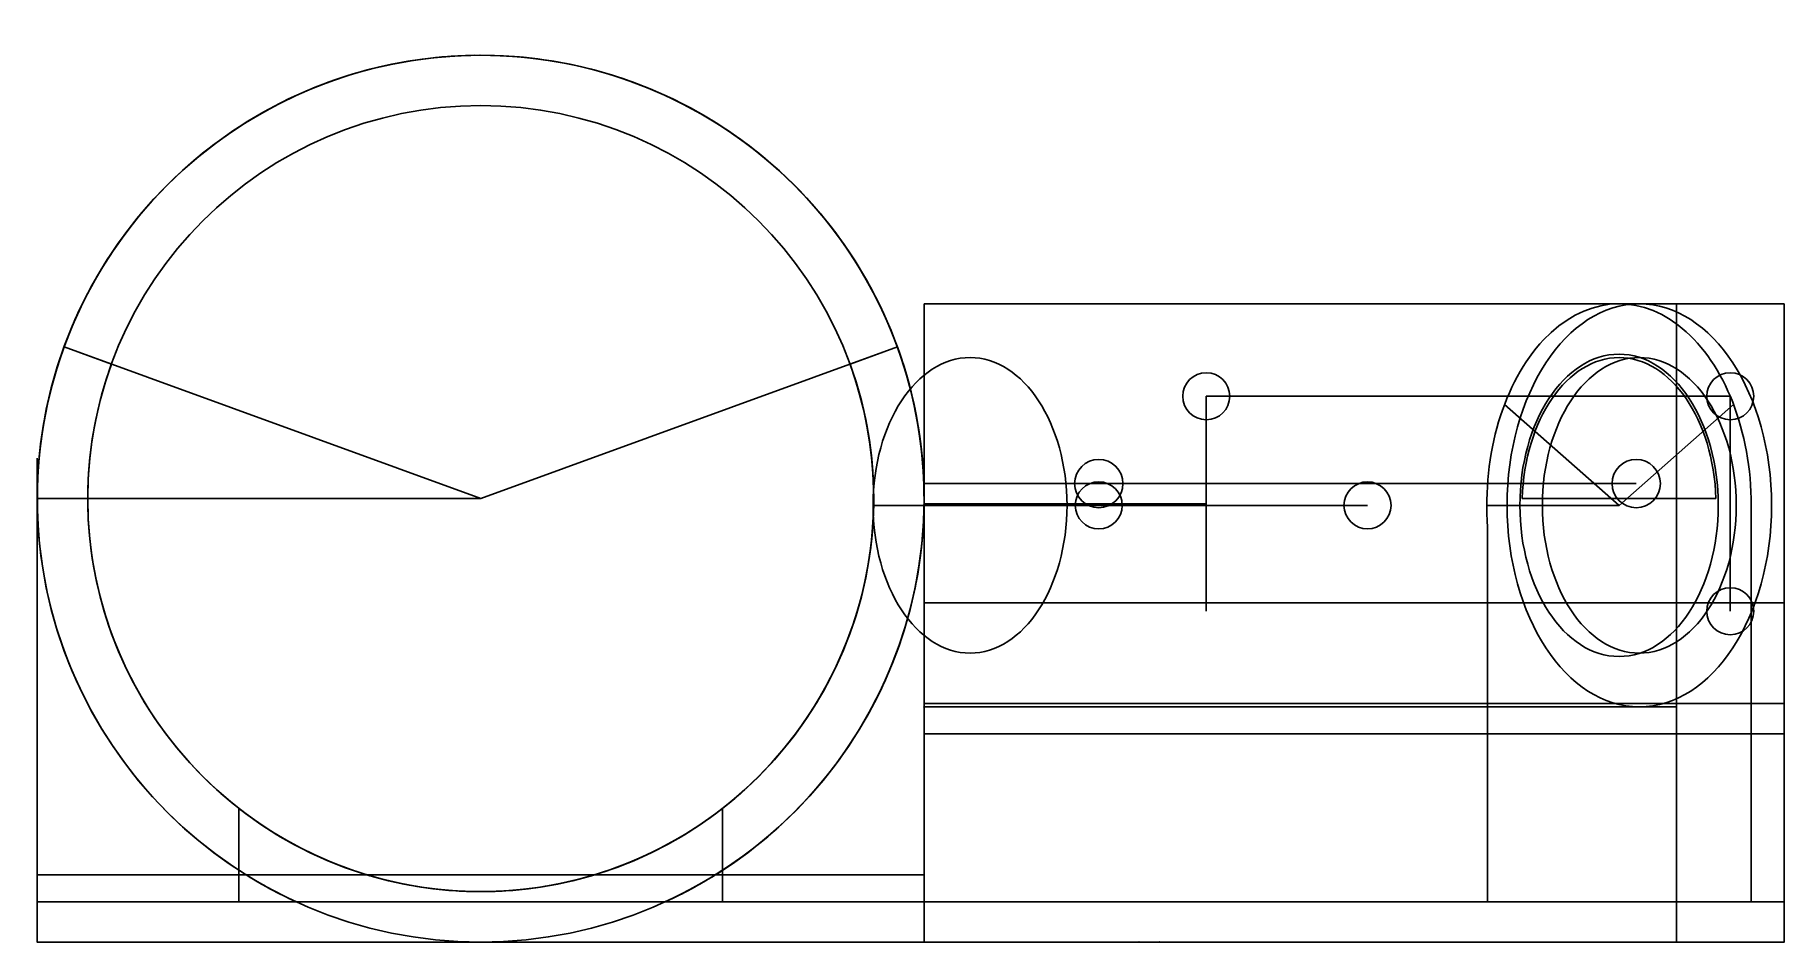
# Model space of a CAD drawing. Header units: centimetres. Extents: x 0 to 13, y 0 to 6.8.
import ezdxf

# ---------------------------------------------------------------- set-up
doc = ezdxf.new("R2010")
doc.units = ezdxf.units.CM
doc.header["$MEASUREMENT"] = 0
for name, color, linetype in [('Printer_optics_connector v12_Sketch1', 7, 'Continuous'), ('Printer_optics_connector v12_Sketch10', 7, 'Continuous'), ('Printer_optics_connector v12_Sketch11', 7, 'Continuous'), ('Printer_optics_connector v12_Sketch12', 7, 'Continuous'), ('Printer_optics_connector v12_Sketch13', 7, 'Continuous'), ('Printer_optics_connector v12_Sketch14', 7, 'Continuous'), ('Printer_optics_connector v12_Sketch15', 7, 'Continuous'), ('Printer_optics_connector v12_Sketch16', 7, 'Continuous'), ('Printer_optics_connector v12_Sketch17', 7, 'Continuous'), ('Printer_optics_connector v12_Sketch18', 7, 'Continuous'), ('Printer_optics_connector v12_Sketch19', 7, 'Continuous'), ('Printer_optics_connector v12_Sketch2', 7, 'Continuous'), ('Printer_optics_connector v12_Sketch20', 7, 'Continuous'), ('Printer_optics_connector v12_Sketch21', 7, 'Continuous'), ('Printer_optics_connector v12_Sketch22', 7, 'Continuous'), ('Printer_optics_connector v12_Sketch23', 7, 'Continuous'), ('Printer_optics_connector v12_Sketch24', 7, 'Continuous'), ('Printer_optics_connector v12_Sketch25', 7, 'Continuous'), ('Printer_optics_connector v12_Sketch26', 7, 'Continuous'), ('Printer_optics_connector v12_Sketch27', 7, 'Continuous'), ('Printer_optics_connector v12_Sketch28', 7, 'Continuous'), ('Printer_optics_connector v12_Sketch29', 7, 'Continuous'), ('Printer_optics_connector v12_Sketch3', 7, 'Continuous'), ('Printer_optics_connector v12_Sketch30', 7, 'Continuous'), ('Printer_optics_connector v12_Sketch31', 7, 'Continuous'), ('Printer_optics_connector v12_Sketch32', 7, 'Continuous'), ('Printer_optics_connector v12_Sketch33', 7, 'Continuous'), ('Printer_optics_connector v12_Sketch34', 7, 'Continuous'), ('Printer_optics_connector v12_Sketch35', 7, 'Continuous'), ('Printer_optics_connector v12_Sketch36', 7, 'Continuous'), ('Printer_optics_connector v12_Sketch37', 7, 'Continuous'), ('Printer_optics_connector v12_Sketch38', 7, 'Continuous'), ('Printer_optics_connector v12_Sketch39', 7, 'Continuous'), ('Printer_optics_connector v12_Sketch4', 7, 'Continuous'), ('Printer_optics_connector v12_Sketch40', 7, 'Continuous'), ('Printer_optics_connector v12_Sketch41', 7, 'Continuous'), ('Printer_optics_connector v12_Sketch42', 7, 'Continuous'), ('Printer_optics_connector v12_Sketch43', 7, 'Continuous'), ('Printer_optics_connector v12_Sketch44', 7, 'Continuous'), ('Printer_optics_connector v12_Sketch45', 7, 'Continuous'), ('Printer_optics_connector v12_Sketch46', 7, 'Continuous'), ('Printer_optics_connector v12_Sketch47', 7, 'Continuous'), ('Printer_optics_connector v12_Sketch5', 7, 'Continuous'), ('Printer_optics_connector v12_Sketch6', 7, 'Continuous'), ('Printer_optics_connector v12_Sketch7', 7, 'Continuous'), ('Printer_optics_connector v12_Sketch8', 7, 'Continuous'), ('Printer_optics_connector v12_Sketch9', 7, 'Continuous')]:
    doc.layers.add(name, color=color, linetype=linetype)

msp = doc.modelspace()

# ---------------------------------------------------------------- linework, layer by layer
at = {"layer": 'Printer_optics_connector v12_Sketch1'}
for p, q in [((0, 0), (6.6, 0)), ((6.6, 0, -6), (0, 0, -6)), ((0, 0, -6), (0, 0)), ((6.6, 0), (6.6, 0, -6))]:
    msp.add_line(p, q, dxfattribs=at)
msp.add_point((0, 0), dxfattribs=at)
at = {"layer": 'Printer_optics_connector v12_Sketch10'}
for p, q in [((0, 0.3, -6), (6.6, 0.3, -6)), ((0, 0, -6), (0, 0.3, -6)), ((6.6, 0.3, -6), (6.6, 0, -6)), ((6.6, 0, -6), (0, 0, -6))]:
    msp.add_line(p, q, dxfattribs=at)
msp.add_point((0, 0, -6), dxfattribs=at)
at = {"layer": 'Printer_optics_connector v12_Sketch11'}
for p, q in [((2.454, 0.5, -3.4), (1.554, 0.5, -3.4)), ((5.046, 0.5, -3.4), (4.146, 0.5, -3.4)), ((1.925, 0.3, -3.4), (4.675, 0.3, -3.4)), ((0, 0, -3.4), (6.6, 0, -3.4))]:
    msp.add_line(p, q, dxfattribs=at)
for radius in [3.3, 2.925]:
    msp.add_circle((3.3, 3.3, -3.4), radius, dxfattribs=at)
for radius, start, end in [(3.3, 238.0473, 245.38), (2.925, 253.1892, 286.8108), (3.3, 294.62, 301.9527)]:
    msp.add_arc((3.3, 3.3, -3.4), radius, start, end, dxfattribs=at)
msp.add_point((0, 0, -3.4), dxfattribs=at)
at = {"layer": 'Printer_optics_connector v12_Sketch12'}
for p, q in [((0, 0.3, -3.4), (0, 3.6, -3.4)), ((0, 0.3, -3.4), (1.925, 0.3, -3.4)), ((1.925, 0.3, -3.4), (4.675, 0.3, -3.4))]:
    msp.add_line(p, q, dxfattribs=at)
msp.add_circle((3.3, 3.3, -3.4), 2.925, dxfattribs=at)
msp.add_arc((3.3, 3.3, -3.4), 3.3, 294.62, 245.38, dxfattribs=at)
for p in [(0, 0.3, -3.4), (0, 0, -3.4)]:
    msp.add_point(p, dxfattribs=at)
at = {"layer": 'Printer_optics_connector v12_Sketch13'}
for p, q in [((6.6, 0.3, -3.4), (6.6, 3.6, -3.4)), ((0, 3.251, -3.4), (0, 0.3, -3.4)), ((0, 0.3, -3.4), (4.675, 0.3, -3.4)), ((6.6, 0.3, -3.4), (4.675, 0.3, -3.4))]:
    msp.add_line(p, q, dxfattribs=at)
msp.add_circle((3.3, 3.3, -3.4), 2.925, dxfattribs=at)
msp.add_arc((3.3, 3.3, -3.4), 3.3, 294.62, 180.8561, dxfattribs=at)
for p in [(6.6, 0.3, -3.4), (6.6, 0.3, -3.4), (0, 0, -3.4)]:
    msp.add_point(p, dxfattribs=at)
at = {"layer": 'Printer_optics_connector v12_Sketch14'}
for p, q in [((3.3, 3.3, -4.75), (0.199, 4.429, -4.75)), ((3.3, 3.3, -4.75), (6.401, 4.429, -4.75)), ((3.3, 3.3, -4.75), (0, 3.3, -4.75)), ((3.3, 3.3, -4.75), (0, 3.3, -4.75)), ((6.6, 3.262, -4.75), (6.6, 0.3, -4.75)), ((0, 0.3, -4.75), (0, 3.251, -4.75)), ((6.6, 0.3, -4.75), (0, 0.3, -4.75))]:
    msp.add_line(p, q, dxfattribs=at)
at = {"layer": 'Printer_optics_connector v12_Sketch14', "extrusion": (0, 0, -1)}
msp.add_circle((-3.3, 3.3, 4.75), 2.925, dxfattribs=at)
msp.add_arc((-3.3, 3.3, 4.75), 3.3, 359.1439, 180.6684, dxfattribs=at)
at = {"layer": 'Printer_optics_connector v12_Sketch14'}
msp.add_point((0, 0, -4.75), dxfattribs=at)
at = {"layer": 'Printer_optics_connector v12_Sketch15'}
for p, q in [((0, 3.251, -4.75), (0, 0.3, -4.75)), ((0, 0.3, -3.4), (0, 3.251, -3.4)), ((0, 3.251, -3.4), (0, 3.251, -4.075)), ((0, 3.251, -3.4), (0, 3.251, -4.75)), ((0, 0.3, -4.75), (0, 0.3, -3.4))]:
    msp.add_line(p, q, dxfattribs=at)
msp.add_point((0, 0), dxfattribs=at)
at = {"layer": 'Printer_optics_connector v12_Sketch16'}
for p, q in [((0.551, 4.3, -3.4), (0.199, 4.429, -3.4)), ((6.401, 4.429, -3.4), (6.049, 4.3, -3.4)), ((6.6, 0.3, -3.4), (6.6, 3.262, -3.4)), ((0, 3.251, -3.4), (0, 0.3, -3.4)), ((1.5, 0.3, -3.4), (1.5, 0.994, -3.4)), ((5.1, 0.3, -3.4), (5.1, 0.994, -3.4)), ((0, 0.3, -3.4), (6.6, 0.3, -3.4)), ((3.3, 0.3, -3.4), (1.5, 0.3, -3.4)), ((3.3, 0.3, -3.4), (5.1, 0.3, -3.4))]:
    msp.add_line(p, q, dxfattribs=at)
for radius, start, end in [(3.3, 160, 180.8561), (3.3, 359.3316, 20), (2.925, 160, 20)]:
    msp.add_arc((3.3, 3.3, -3.4), radius, start, end, dxfattribs=at)
msp.add_point((0, 0, -3.4), dxfattribs=at)
at = {"layer": 'Printer_optics_connector v12_Sketch17'}
for p, q in [((0.199, 4.429, -4.75), (0.551, 4.3, -4.75)), ((6.049, 4.3, -4.75), (6.401, 4.429, -4.75)), ((6.6, 3.262, -4.75), (6.6, 0.3, -4.75)), ((0, 0.3, -4.75), (0, 3.251, -4.75)), ((1.5, 0.3, -4.75), (1.5, 0.994, -4.75)), ((5.1, 0.3, -4.75), (5.1, 0.994, -4.75)), ((6.6, 0.3, -4.75), (0, 0.3, -4.75)), ((3.3, 0.3, -4.75), (1.5, 0.3, -4.75)), ((3.3, 0.3, -4.75), (5.1, 0.3, -4.75))]:
    msp.add_line(p, q, dxfattribs=at)
at = {"layer": 'Printer_optics_connector v12_Sketch17', "extrusion": (0, 0, -1)}
for radius, start, end in [(3.3, 359.1439, 20), (3.3, 160, 180.6684), (2.925, 160, 20)]:
    msp.add_arc((-3.3, 3.3, 4.75), radius, start, end, dxfattribs=at)
at = {"layer": 'Printer_optics_connector v12_Sketch17'}
for p in [(1.5, 0.994, -4.75), (5.1, 0.994, -4.75), (0, 0, -4.75)]:
    msp.add_point(p, dxfattribs=at)
at = {"layer": 'Printer_optics_connector v12_Sketch18'}
msp.add_point((0, 0), dxfattribs=at)
at = {"layer": 'Printer_optics_connector v12_Sketch19'}
for p, q in [((6.401, 4.429, -3.4), (6.049, 4.3, -3.4)), ((6.6, 0.3, -3.4), (6.6, 3.262, -3.4)), ((5.1, 0.994, -3.4), (5.1, 0.3, -3.4)), ((5.1, 0.3, -3.4), (6.6, 0.3, -3.4))]:
    msp.add_line(p, q, dxfattribs=at)
for radius, start in [(3.3, 359.3316), (2.925, 307.9799)]:
    msp.add_arc((3.3, 3.3, -3.4), radius, start, 20, dxfattribs=at)
msp.add_point((0, 0, -3.4), dxfattribs=at)
at = {"layer": 'Printer_optics_connector v12_Sketch2'}
for p, q in [((6.6, 0.3, -6), (0, 0.3, -6)), ((0, 0.3, -6), (0, 0.3, -5.25)), ((0, 0.3), (6.6, 0.3)), ((0, 0.3, -6), (0, 0.3)), ((0, 0.3, -5.25), (1.05, 0.3, -5.25)), ((6.6, 0.3), (6.6, 0.3, -6))]:
    msp.add_line(p, q, dxfattribs=at)
msp.add_point((0, 0.3), dxfattribs=at)
at = {"layer": 'Printer_optics_connector v12_Sketch20'}
msp.add_point((0, 0), dxfattribs=at)
at = {"layer": 'Printer_optics_connector v12_Sketch21'}
for p, q in [((6.6, 3.262, -4.75), (6.6, 3.262, -4.25)), ((6.6, 0.3, -4.75), (6.6, 3.262, -4.75)), ((6.6, 3.262, -3.4), (6.6, 0.3, -3.4)), ((6.6, 3.262, -3.9), (6.6, 3.262, -3.4)), ((6.6, 0.3, -3.4), (6.6, 0.3, -4.75))]:
    msp.add_line(p, q, dxfattribs=at)
at = {"layer": 'Printer_optics_connector v12_Sketch21', "extrusion": (1, 7.58244e-05, 0)}
msp.add_ellipse((6.6, 3.25, -4.075), major_axis=(0, -0.175), ratio=1, start_param=4.645877, end_param=7.920494, dxfattribs=at)
at = {"layer": 'Printer_optics_connector v12_Sketch21'}
msp.add_point((6.6, 0.001), dxfattribs=at)
at = {"layer": 'Printer_optics_connector v12_Sketch22'}
for p, q in [((6.6, 3.25, 0.35), (6.22, 3.25, 0.35)), ((6.22, 3.25, 0.35), (8.42, 3.25, 0.35))]:
    msp.add_line(p, q, dxfattribs=at)
for p in [(6.6, 3.25, -1.863), (6.6, 3.25, 0.35)]:
    msp.add_point(p, dxfattribs=at)
at = {"layer": 'Printer_optics_connector v12_Sketch23'}
msp.add_point((6.941, 3.25, 1.18), dxfattribs=at)
at = {"layer": 'Printer_optics_connector v12_Sketch24', "extrusion": (-0.75471, 0, 0.656059)}
msp.add_circle((-3.25, 5.445, -4.465), 1.1, dxfattribs=at)
at = {"layer": 'Printer_optics_connector v12_Sketch24'}
msp.add_point((6.941, 3.25, 1.18), dxfattribs=at)
at = {"layer": 'Printer_optics_connector v12_Sketch25', "extrusion": (0.75471, 0, -0.656059)}
for radius in [1.5, 1.1]:
    msp.add_circle((3.25, 5.445, 11.065), radius, dxfattribs=at)
at = {"layer": 'Printer_optics_connector v12_Sketch25'}
msp.add_point((8.35, 0, -7.259), dxfattribs=at)
at = {"layer": 'Printer_optics_connector v12_Sketch26'}
for p, q in [((0, 0.3, -6), (6.6, 0.3, -6)), ((6.6, 0.3, -3.4), (5.1, 0.3, -3.4)), ((5.1, 0.3), (6.6, 0.3)), ((5.1, 0.3, -3.4), (5.1, 0.3)), ((6.6, 0.3), (6.6, 0.3, -3.4)), ((6.6, 0.3, -6), (13, 0.3, -6)), ((6.6, 0.3), (6.6, 0.3, -6)), ((6.6, 0.3), (13, 0.3)), ((13, 0.3, -6), (13, 0.3))]:
    msp.add_line(p, q, dxfattribs=at)
at = {"layer": 'Printer_optics_connector v12_Sketch26', "extrusion": (0, 1, 0)}
for centre in [(-5.55, -3, 0.3), (-5.55, -0.75, 0.3)]:
    msp.add_circle(centre, 0.175, dxfattribs=at)
at = {"layer": 'Printer_optics_connector v12_Sketch26'}
for p in [(0, 0.3), (6.6, 0.3, -6)]:
    msp.add_point(p, dxfattribs=at)
at = {"layer": 'Printer_optics_connector v12_Sketch27'}
for p, q in [((5.1, 0.3, -6), (5.1, 0.3, -4.75)), ((5.1, 0.3, -3.4), (5.1, 0.3)), ((6.6, 0.3, -3.4), (5.1, 0.3, -3.4)), ((5.1, 0.3), (13, 0.3)), ((13, 0.3, -6), (5.1, 0.3, -6)), ((5.1, 0.3, -4.75), (6.6, 0.3, -4.75)), ((6.6, 0.3, -4.75), (6.6, 0.3, -3.4)), ((8.825, 0.3, -2.445), (10.793, 0.3, -0.181)), ((10.793, 0.3, -4.144), (8.831, 0.3, -2.438)), ((12.756, 0.3, -1.887), (10.793, 0.3, -4.144)), ((10.793, 0.3, -0.181), (12.756, 0.3, -1.887)), ((13, 0.3), (13, 0.3, -6))]:
    msp.add_line(p, q, dxfattribs=at)
at = {"layer": 'Printer_optics_connector v12_Sketch27', "extrusion": (0, 1, 0)}
for centre in [(-5.55, -3, 0.3), (-5.55, -5.25, 0.3), (-5.55, -0.75, 0.3)]:
    msp.add_circle(centre, 0.175, dxfattribs=at)
at = {"layer": 'Printer_optics_connector v12_Sketch27'}
for p in [(0, 0.3), (10.793, 0.3, -0.181), (12.756, 0.3, -1.887)]:
    msp.add_point(p, dxfattribs=at)
at = {"layer": 'Printer_optics_connector v12_Sketch28'}
for p, q in [((11.051, 3.3, -3.848), (12.492, 3.3, -2.189)), ((12.755, 3.3, -1.887), (12.756, 3.3, -1.887)), ((12.756, 3.3, -1.887), (12.756, 0.3, -1.887)), ((10.793, 0.3, -4.144), (10.793, 3.085, -4.144)), ((12.756, 0.3, -1.887), (10.793, 0.3, -4.144))]:
    msp.add_line(p, q, dxfattribs=at)
at = {"layer": 'Printer_optics_connector v12_Sketch28', "extrusion": (0.75471, 0, -0.656059)}
msp.add_circle((3.25, 5.445, 10.865), 1.125, dxfattribs=at)
msp.add_arc((3.25, 5.445, 10.865), 1.5, 263.7057, 88.0849, dxfattribs=at)
at = {"layer": 'Printer_optics_connector v12_Sketch28', "extrusion": (0.75471, 3.46945e-18, -0.656059)}
msp.add_arc((3.25, 5.445, 10.865), 1.1, 272.6119, 87.3881, dxfattribs=at)
at = {"layer": 'Printer_optics_connector v12_Sketch28'}
msp.add_point((8.2, 0, -7.128), dxfattribs=at)
at = {"layer": 'Printer_optics_connector v12_Sketch29'}
for p, q in [((11.772, 3.25, -3.019), (10.919, 4, -3.999)), ((11.772, 3.25, -3.019), (12.624, 4, -2.038)), ((12.755, 3.3, -1.887), (12.756, 3.3, -1.887)), ((12.756, 3.3, -1.887), (12.756, 0.3, -1.887)), ((11.772, 3.25, -3.019), (10.787, 3.25, -4.151)), ((11.772, 3.25, -3.019), (10.787, 3.25, -4.151)), ((10.793, 0.3, -4.144), (10.793, 3.085, -4.144)), ((12.756, 0.3, -1.887), (10.793, 0.3, -4.144))]:
    msp.add_line(p, q, dxfattribs=at)
at = {"layer": 'Printer_optics_connector v12_Sketch29', "extrusion": (0.75471, 0, -0.656059)}
msp.add_circle((3.25, 5.445, 10.865), 1.125, dxfattribs=at)
msp.add_arc((3.25, 5.445, 10.865), 1.5, 263.7057, 88.0849, dxfattribs=at)
at = {"layer": 'Printer_optics_connector v12_Sketch29'}
msp.add_point((8.2, 0, -7.128), dxfattribs=at)
at = {"layer": 'Printer_optics_connector v12_Sketch3'}
for p, q in [((6.6, 0.3, -6), (0, 0.3, -6)), ((0, 0.3, -6), (0, 0.3)), ((0, 0.3), (6.6, 0.3)), ((1.05, 0.3, -5.25), (1.05, 0.3, -3)), ((6.6, 0.3), (6.6, 0.3, -6))]:
    msp.add_line(p, q, dxfattribs=at)
at = {"layer": 'Printer_optics_connector v12_Sketch3', "extrusion": (0, 1, 0)}
msp.add_circle((-1.05, -5.25, 0.3), 0.175, dxfattribs=at)
at = {"layer": 'Printer_optics_connector v12_Sketch3'}
msp.add_point((0, 0.3), dxfattribs=at)
at = {"layer": 'Printer_optics_connector v12_Sketch30'}
for p, q in [((6.6, 3.25), (6.6, 4.75)), ((6.6, 4.75), (12.2, 4.75)), ((12.2, 4.75), (12.2, 0)), ((6.6, 1.75), (6.6, 3.25)), ((6.6, 0.001), (6.6, 3.25)), ((1.5, 0.994), (1.5, 0.3)), ((5.1, 0.3), (5.1, 0.994)), ((1.5, 0.3), (0, 0.3)), ((0, 0.3), (0, 0)), ((13, 0.3), (5.1, 0.3)), ((13, 0), (13, 0.3)), ((0, 0), (13, 0))]:
    msp.add_line(p, q, dxfattribs=at)
msp.add_arc((3.3, 3.3), 2.925, 232.0201, 307.9799, dxfattribs=at)
for p in [(6.6, 3.25), (0, 0), (6.6, 0.001)]:
    msp.add_point(p, dxfattribs=at)
at = {"layer": 'Printer_optics_connector v12_Sketch31'}
for p, q in [((6.6, 0.3), (6.6, 4.75)), ((6.6, 4.75), (12.2, 4.75)), ((12.2, 4.75), (12.2, 1.75)), ((12.2, 4.75), (12.2, 0.3)), ((12.2, 1.75), (6.6, 1.75)), ((12.2, 0.3), (6.6, 0.3))]:
    msp.add_line(p, q, dxfattribs=at)
for p in [(6.6, 1.75), (0, 0)]:
    msp.add_point(p, dxfattribs=at)
at = {"layer": 'Printer_optics_connector v12_Sketch32'}
for p, q in [((6.6, 1.75), (6.6, 4.75)), ((6.6, 4.75), (12.2, 4.75)), ((6.6, 4.75), (6.6, 3.25)), ((12.2, 4.75), (12.2, 1.75)), ((6.6, 3.25), (7.9, 3.25)), ((12.2, 1.75), (6.6, 1.75))]:
    msp.add_line(p, q, dxfattribs=at)
msp.add_point((0, 0), dxfattribs=at)
at = {"layer": 'Printer_optics_connector v12_Sketch33'}
for p, q in [((6.6, 4.75), (12.2, 4.75)), ((6.6, 1.75), (6.6, 4.75)), ((12.2, 4.75), (12.2, 1.75)), ((6.6, 3.25), (9.9, 3.25)), ((12.2, 1.75), (6.6, 1.75))]:
    msp.add_line(p, q, dxfattribs=at)
at = {"layer": 'Printer_optics_connector v12_Sketch33', "extrusion": (0, 0, -1)}
msp.add_circle((-7.9, 3.25), 0.175, dxfattribs=at)
at = {"layer": 'Printer_optics_connector v12_Sketch33'}
for p in [(6.6, 3.25), (0, 0)]:
    msp.add_point(p, dxfattribs=at)
at = {"layer": 'Printer_optics_connector v12_Sketch34'}
for p, q in [((0, 0.3, -4.75), (0, 0.3, -0.4)), ((1.5, 0.3, -4.75), (0, 0.3, -4.75)), ((5.1, 0.3, -3.4), (0, 0.3, -3.4)), ((5.1, 0.3, -0.4), (0, 0.3, -0.4)), ((1.5, 0.3, -4.75), (1.5, 0.3, -0.4)), ((6.6, 0.3, -3.4), (5.1, 0.3, -3.4)), ((5.1, 0.3, -4.75), (6.6, 0.3, -4.75)), ((5.1, 0.3, 0.3), (5.1, 0.3, -0.4)), ((5.1, 0.3, -3.4), (5.1, 0.3, 0.3)), ((5.1, 0.3, -6.5), (5.1, 0.3, -4.75)), ((13, 0.3, -6.5), (5.1, 0.3, -6.5)), ((5.1, 0.3, 0.3), (6.6, 0.3, 0.3)), ((6.6, 0.3, 0.3), (6.6, 0.3, -3)), ((6.6, 0.3, -4.75), (6.6, 0.3, -3.4)), ((6.6, 0.3, -3), (12.2, 0.3, -3)), ((12.2, 0.3, 0.3), (13, 0.3, 0.3)), ((12.2, 0.3, -3), (12.2, 0.3, 0.3)), ((13, 0.3, 0.3), (13, 0.3, -6.5))]:
    msp.add_line(p, q, dxfattribs=at)
at = {"layer": 'Printer_optics_connector v12_Sketch34', "extrusion": (0, 1, 0)}
for centre in [(-5.55, -5.25, 0.3), (-5.55, -0.75, 0.3), (-5.55, -3, 0.3)]:
    msp.add_circle(centre, 0.175, dxfattribs=at)
at = {"layer": 'Printer_optics_connector v12_Sketch34'}
for p in [(0, 0.3), (0, 0.3, -3.4), (1.5, 0.3, -4.75)]:
    msp.add_point(p, dxfattribs=at)
at = {"layer": 'Printer_optics_connector v12_Sketch35'}
for p, q in [((0, 0.3, -3.4), (0, 0.3, -0.4)), ((1.5, 0.3, -3.4), (0, 0.3, -3.4)), ((0, 0.3, -0.4), (1.5, 0.3, -0.4)), ((6.225, 0.3, 0.3), (0.375, 0.3, 0.3)), ((1.5, 0.3, -3.4), (6.6, 0.3, -3.4)), ((1.5, 0.3, -0.4), (6.6, 0.3, -0.4)), ((1.5, 0.3, -0.4), (1.5, 0.3, -3.4)), ((5.1, 0.3, -4.75), (5.1, 0.3, 0.3)), ((6.6, 0.3, -3.4), (6.6, 0.3, -0.4))]:
    msp.add_line(p, q, dxfattribs=at)
at = {"layer": 'Printer_optics_connector v12_Sketch35', "extrusion": (0, 1, 0)}
for centre in [(-1.05, -3, 0.3), (-1.05, -0.75, 0.3)]:
    msp.add_circle(centre, 0.175, dxfattribs=at)
at = {"layer": 'Printer_optics_connector v12_Sketch35'}
for p in [(0, 0.3), (5.1, 0.3, -4.75), (6.6, 0.3, -3.4)]:
    msp.add_point(p, dxfattribs=at)
at = {"layer": 'Printer_optics_connector v12_Sketch36'}
for p, q in [((6.6, 4.75, 0.3), (6.6, 3.339, 0.3)), ((12.2, 4.75, 0.3), (6.6, 4.75, 0.3)), ((12.2, 0.3, 0.3), (12.2, 4.75, 0.3)), ((0.551, 4.3, 0.3), (0.199, 4.429, 0.3)), ((6.401, 4.429, 0.3), (6.049, 4.3, 0.3)), ((6.6, 3.339, 0.3), (6.6, 0, 0.3)), ((0, 3.251, 0.3), (0, 0.3, 0.3)), ((0, 0.3, 0.3), (0, 0, 0.3)), ((13, 0.3, 0.3), (12.2, 0.3, 0.3)), ((13, 0, 0.3), (13, 0.3, 0.3)), ((0, 0, 0.3), (13, 0, 0.3))]:
    msp.add_line(p, q, dxfattribs=at)
for centre in [(7.9, 3.25, 0.3), (9.9, 3.25, 0.3)]:
    msp.add_circle(centre, 0.175, dxfattribs=at)
for radius, start, end in [(3.3, 160, 180.8561), (3.3, 0.6771, 20), (2.925, 160, 20)]:
    msp.add_arc((3.3, 3.3, 0.3), radius, start, end, dxfattribs=at)
for p in [(0, 0, 0.3), (6.6, 0, 0.3)]:
    msp.add_point(p, dxfattribs=at)
at = {"layer": 'Printer_optics_connector v12_Sketch37'}
for p, q in [((6.6, 4.75, 0.25), (6.6, 1.55, 0.25)), ((12.2, 4.75, 0.25), (6.6, 4.75, 0.25)), ((6.6, 4.75, 0.25), (12.2, 4.75, 0.25)), ((6.6, 3.339, 0.25), (6.6, 4.75, 0.25)), ((12.2, 1.55, 0.25), (12.2, 4.75, 0.25)), ((12.2, 4.75, 0.25), (12.2, 1.55, 0.25)), ((6.6, 1.55, 0.25), (6.6, 3.262, 0.25)), ((6.6, 1.55, 0.25), (12.2, 1.55, 0.25)), ((12.2, 1.55, 0.25), (6.6, 1.55, 0.25))]:
    msp.add_line(p, q, dxfattribs=at)
at = {"layer": 'Printer_optics_connector v12_Sketch37', "extrusion": (0, 0, -1)}
msp.add_arc((-3.3, 3.3, -0.25), 3.3, 179.3229, 180.6684, dxfattribs=at)
at = {"layer": 'Printer_optics_connector v12_Sketch37'}
msp.add_point((0, 0, 0.25), dxfattribs=at)
at = {"layer": 'Printer_optics_connector v12_Sketch38'}
for p, q in [((6.6, 4.75, 0.25), (12.2, 4.75, 0.25)), ((6.6, 3.339, 0.25), (6.6, 4.75, 0.25)), ((12.2, 4.75, 0.25), (12.2, 1.55, 0.25)), ((6.6, 3.412, 0.25), (7.9, 3.412, 0.25)), ((6.6, 3.262, 0.25), (6.6, 3.412, 0.25)), ((6.6, 1.55, 0.25), (6.6, 3.262, 0.25)), ((12.2, 1.55, 0.25), (6.6, 1.55, 0.25))]:
    msp.add_line(p, q, dxfattribs=at)
at = {"layer": 'Printer_optics_connector v12_Sketch38', "extrusion": (0, 0, -1)}
msp.add_arc((-3.3, 3.3, -0.25), 3.3, 179.3229, 180.6684, dxfattribs=at)
at = {"layer": 'Printer_optics_connector v12_Sketch38'}
msp.add_point((0, 0, 0.25), dxfattribs=at)
at = {"layer": 'Printer_optics_connector v12_Sketch39'}
for p, q in [((6.6, 4.75, 0.25), (12.2, 4.75, 0.25)), ((6.6, 3.339, 0.25), (6.6, 4.75, 0.25)), ((12.2, 4.75, 0.25), (12.2, 1.55, 0.25)), ((7.9, 3.412, 0.25), (11.9, 3.412, 0.25)), ((6.6, 1.55, 0.25), (6.6, 3.262, 0.25)), ((6.22, 3.25, 0.25), (8.42, 3.25, 0.25)), ((12.2, 1.55, 0.25), (6.6, 1.55, 0.25))]:
    msp.add_line(p, q, dxfattribs=at)
at = {"layer": 'Printer_optics_connector v12_Sketch39', "extrusion": (0, 0, -1)}
msp.add_circle((-7.9, 3.412, -0.25), 0.18, dxfattribs=at)
msp.add_arc((-3.3, 3.3, -0.25), 3.3, 179.3229, 180.6684, dxfattribs=at)
at = {"layer": 'Printer_optics_connector v12_Sketch39'}
msp.add_point((0, 0, 0.25), dxfattribs=at)
at = {"layer": 'Printer_optics_connector v12_Sketch4'}
for p, q in [((6.6, 0.3, -6), (0, 0.3, -6)), ((0, 0.3), (6.6, 0.3)), ((0, 0.3, -6), (0, 0.3)), ((1.05, 0.3, -3), (1.05, 0.3, -0.75)), ((6.6, 0.3), (6.6, 0.3, -6))]:
    msp.add_line(p, q, dxfattribs=at)
at = {"layer": 'Printer_optics_connector v12_Sketch4', "extrusion": (0, 1, 0)}
for centre in [(-1.05, -3, 0.3), (-1.05, -5.25, 0.3)]:
    msp.add_circle(centre, 0.175, dxfattribs=at)
at = {"layer": 'Printer_optics_connector v12_Sketch4'}
msp.add_point((0, 0.3), dxfattribs=at)
at = {"layer": 'Printer_optics_connector v12_Sketch40'}
for p, q in [((12.2, 4.75, 0.55), (6.6, 4.75, 0.55)), ((6.6, 4.75, 0.55), (6.6, 3.339, 0.55)), ((13, 4.75, 0.55), (12.2, 4.75, 0.55)), ((13, 0.3, 0.55), (13, 4.75, 0.55)), ((6.6, 3.339, 0.55), (6.6, 0, 0.55)), ((13, 2.525, 0.55), (6.6, 2.525, 0.55)), ((13, 0, 0.55), (13, 0.3, 0.55)), ((13, 0.3, 0.55), (13, 0.3, 0.55)), ((6.6, 0, 0.55), (13, 0, 0.55))]:
    msp.add_line(p, q, dxfattribs=at)
for centre in [(7.9, 3.412, 0.55), (11.9, 3.412, 0.55)]:
    msp.add_circle(centre, 0.18, dxfattribs=at)
msp.add_point((0, 0, 0.55), dxfattribs=at)
at = {"layer": 'Printer_optics_connector v12_Sketch41'}
for p, q in [((6.6, 4.75, 0.25), (6.6, 1.55, 0.25)), ((13, 4.75, 0.25), (6.6, 4.75, 0.25)), ((6.6, 3.339, 0.25), (6.6, 4.75, 0.25)), ((6.6, 4.75, 0.25), (12.2, 4.75, 0.25)), ((12.2, 4.75, 0.25), (13, 4.75, 0.25)), ((13, 1.55, 0.25), (13, 4.75, 0.25)), ((13, 4.75, 0.25), (13, 1.55, 0.25)), ((6.6, 1.55, 0.25), (6.6, 3.262, 0.25)), ((6.6, 1.55, 0.25), (13, 1.55, 0.25)), ((12.2, 1.55, 0.25), (6.6, 1.55, 0.25)), ((13, 1.55, 0.25), (12.2, 1.55, 0.25))]:
    msp.add_line(p, q, dxfattribs=at)
at = {"layer": 'Printer_optics_connector v12_Sketch41', "extrusion": (0, 0, -1)}
msp.add_arc((-3.3, 3.3, -0.25), 3.3, 179.3229, 180.6684, dxfattribs=at)
at = {"layer": 'Printer_optics_connector v12_Sketch41'}
msp.add_point((0, 0, 0.25), dxfattribs=at)
at = {"layer": 'Printer_optics_connector v12_Sketch42'}
for p, q in [((0.551, 4.3, 1.3), (0.199, 4.429, 1.3)), ((6.401, 4.429, 1.3), (6.049, 4.3, 1.3)), ((6.6, 1.775, 1.3), (6.6, 3.339, 1.3)), ((0, 3.251, 1.3), (0, 0.3, 1.3)), ((13, 1.775, 1.3), (6.6, 1.775, 1.3)), ((13, 0.3, 1.3), (13, 1.775, 1.3)), ((0, 0.3, 1.3), (0, 0, 1.3)), ((13, 0.3, 1.3), (13, 0.3, 1.3)), ((13, 0, 1.3), (13, 0.3, 1.3)), ((0, 0, 1.3), (13, 0, 1.3))]:
    msp.add_line(p, q, dxfattribs=at)
for radius, start, end in [(3.3, 160, 180.8561), (3.3, 0.6771, 20), (2.925, 160, 20)]:
    msp.add_arc((3.3, 3.3, 1.3), radius, start, end, dxfattribs=at)
msp.add_point((0, 0, 1.3), dxfattribs=at)
at = {"layer": 'Printer_optics_connector v12_Sketch43'}
for p, q in [((6.6, 4.75, 0.25), (12.2, 4.75, 0.25)), ((6.6, 3.339, 0.25), (6.6, 4.75, 0.25)), ((12.2, 4.75, 0.25), (13, 4.75, 0.25)), ((13, 4.75, 0.25), (13, 1.55, 0.25)), ((8.7, 3.262, 0.25), (8.7, 4.062, 0.25)), ((6.6, 3.262, 0.25), (8.7, 3.262, 0.25)), ((6.6, 1.55, 0.25), (6.6, 3.262, 0.25)), ((12.2, 1.55, 0.25), (6.6, 1.55, 0.25)), ((13, 1.55, 0.25), (12.2, 1.55, 0.25))]:
    msp.add_line(p, q, dxfattribs=at)
at = {"layer": 'Printer_optics_connector v12_Sketch43', "extrusion": (0, 0, -1)}
msp.add_arc((-3.3, 3.3, -0.25), 3.3, 179.3229, 180.6684, dxfattribs=at)
at = {"layer": 'Printer_optics_connector v12_Sketch43'}
msp.add_point((0, 0, 0.25), dxfattribs=at)
at = {"layer": 'Printer_optics_connector v12_Sketch44'}
for p, q in [((6.6, 4.75, 0.25), (12.2, 4.75, 0.25)), ((6.6, 3.339, 0.25), (6.6, 4.75, 0.25)), ((12.2, 4.75, 0.25), (13, 4.75, 0.25)), ((13, 4.75, 0.25), (13, 1.55, 0.25)), ((8.7, 4.062, 0.25), (12.6, 4.062, 0.25)), ((6.6, 1.55, 0.25), (6.6, 3.262, 0.25)), ((12.2, 1.55, 0.25), (6.6, 1.55, 0.25)), ((13, 1.55, 0.25), (12.2, 1.55, 0.25))]:
    msp.add_line(p, q, dxfattribs=at)
at = {"layer": 'Printer_optics_connector v12_Sketch44', "extrusion": (0, 0, -1)}
msp.add_circle((-8.7, 4.062, -0.25), 0.175, dxfattribs=at)
msp.add_arc((-3.3, 3.3, -0.25), 3.3, 179.3229, 180.6684, dxfattribs=at)
at = {"layer": 'Printer_optics_connector v12_Sketch44'}
msp.add_point((0, 0, 0.25), dxfattribs=at)
at = {"layer": 'Printer_optics_connector v12_Sketch45'}
for p, q in [((13, 4.75, 0.55), (13, 2.525, 0.55)), ((13, 4.75, 0.25), (13, 4.75, 0.55)), ((13, 1.55, 0.25), (13, 4.75, 0.25)), ((13, 2.525, 0.55), (13, 1.775, 0.55)), ((13, 2.525, 0.55), (13, 1.775, 1.3)), ((13, 1.775, 1.3), (13, 2.15, 0.55)), ((13, 1.775, 0.55), (13, 1.775, 1.3)), ((13, 1.775, 1.3), (13, 0.3, 1.3)), ((13, 0.3, -3), (13, 1.55, -3)), ((13, 1.55, -3), (13, 1.55, 0.25)), ((13, 0.3, 1.3), (13, 0.3, -3))]:
    msp.add_line(p, q, dxfattribs=at)
msp.add_point((13, 0), dxfattribs=at)
at = {"layer": 'Printer_optics_connector v12_Sketch46'}
for p, q in [((6.6, 4.75, 0.25), (12.2, 4.75, 0.25)), ((6.6, 3.339, 0.25), (6.6, 4.75, 0.25)), ((12.2, 4.75, 0.25), (13, 4.75, 0.25)), ((13, 4.75, 0.25), (13, 1.55, 0.25)), ((12.6, 4.062, 0.25), (12.6, 2.462, 0.25)), ((6.6, 1.55, 0.25), (6.6, 3.262, 0.25)), ((12.2, 1.55, 0.25), (6.6, 1.55, 0.25)), ((13, 1.55, 0.25), (12.2, 1.55, 0.25))]:
    msp.add_line(p, q, dxfattribs=at)
at = {"layer": 'Printer_optics_connector v12_Sketch46', "extrusion": (0, 0, -1)}
for centre in [(-8.7, 4.062, -0.25), (-12.6, 4.062, -0.25)]:
    msp.add_circle(centre, 0.175, dxfattribs=at)
msp.add_arc((-3.3, 3.3, -0.25), 3.3, 179.3229, 180.6684, dxfattribs=at)
at = {"layer": 'Printer_optics_connector v12_Sketch46'}
msp.add_point((0, 0, 0.25), dxfattribs=at)
at = {"layer": 'Printer_optics_connector v12_Sketch47'}
for p, q in [((6.6, 4.75, 0.25), (12.2, 4.75, 0.25)), ((6.6, 3.339, 0.25), (6.6, 4.75, 0.25)), ((12.2, 4.75, 0.25), (13, 4.75, 0.25)), ((13, 4.75, 0.25), (13, 1.55, 0.25)), ((8.7, 4.062, 0.25), (8.7, 2.462, 0.25)), ((6.6, 1.55, 0.25), (6.6, 3.262, 0.25)), ((12.2, 1.55, 0.25), (6.6, 1.55, 0.25)), ((13, 1.55, 0.25), (12.2, 1.55, 0.25))]:
    msp.add_line(p, q, dxfattribs=at)
at = {"layer": 'Printer_optics_connector v12_Sketch47', "extrusion": (0, 0, -1)}
for centre in [(-8.7, 4.062, -0.25), (-12.6, 4.062, -0.25), (-12.6, 2.462, -0.25)]:
    msp.add_circle(centre, 0.175, dxfattribs=at)
msp.add_arc((-3.3, 3.3, -0.25), 3.3, 179.3229, 180.6684, dxfattribs=at)
at = {"layer": 'Printer_optics_connector v12_Sketch47'}
msp.add_point((0, 0, 0.25), dxfattribs=at)
at = {"layer": 'Printer_optics_connector v12_Sketch5'}
for p, q in [((0, 0.3), (6.6, 0.3)), ((0, 0.3, -6), (0, 0.3)), ((6.6, 0.3, -6), (0, 0.3, -6)), ((1.05, 0.3, -5.25), (5.55, 0.3, -5.25)), ((6.6, 0.3), (6.6, 0.3, -6))]:
    msp.add_line(p, q, dxfattribs=at)
at = {"layer": 'Printer_optics_connector v12_Sketch5', "extrusion": (0, 1, 0)}
for centre in [(-1.05, -3, 0.3), (-1.05, -5.25, 0.3), (-1.05, -0.75, 0.3)]:
    msp.add_circle(centre, 0.175, dxfattribs=at)
at = {"layer": 'Printer_optics_connector v12_Sketch5'}
msp.add_point((0, 0.3), dxfattribs=at)
at = {"layer": 'Printer_optics_connector v12_Sketch6'}
for p, q in [((0, 0.3), (6.6, 0.3)), ((0, 0.3, -6), (0, 0.3)), ((6.6, 0.3, -6), (0, 0.3, -6)), ((1.05, 0.3, -3), (5.55, 0.3, -3)), ((6.6, 0.3), (6.6, 0.3, -6))]:
    msp.add_line(p, q, dxfattribs=at)
at = {"layer": 'Printer_optics_connector v12_Sketch6', "extrusion": (0, 1, 0)}
for centre in [(-1.05, -3, 0.3), (-1.05, -5.25, 0.3), (-1.05, -0.75, 0.3), (-5.55, -5.25, 0.3)]:
    msp.add_circle(centre, 0.175, dxfattribs=at)
at = {"layer": 'Printer_optics_connector v12_Sketch6'}
msp.add_point((0, 0.3), dxfattribs=at)
at = {"layer": 'Printer_optics_connector v12_Sketch7'}
for p, q in [((0, 0.3, -6), (0, 0.3)), ((6.6, 0.3, -6), (0, 0.3, -6)), ((0, 0.3), (6.6, 0.3)), ((1.05, 0.3, -0.75), (5.55, 0.3, -0.75)), ((6.6, 0.3), (6.6, 0.3, -6))]:
    msp.add_line(p, q, dxfattribs=at)
at = {"layer": 'Printer_optics_connector v12_Sketch7', "extrusion": (0, 1, 0)}
for centre in [(-1.05, -5.25, 0.3), (-1.05, -0.75, 0.3), (-1.05, -3, 0.3), (-5.55, -5.25, 0.3), (-5.55, -3, 0.3)]:
    msp.add_circle(centre, 0.175, dxfattribs=at)
at = {"layer": 'Printer_optics_connector v12_Sketch7'}
msp.add_point((0, 0.3), dxfattribs=at)
at = {"layer": 'Printer_optics_connector v12_Sketch8'}
for p, q in [((0, 0.3, -3.4), (0, 0.3, -4.75)), ((6.6, 0.3, -6), (0, 0.3, -6)), ((0, 0.3), (6.6, 0.3)), ((6.6, 0.3, -3.4), (0, 0.3, -3.4)), ((0, 0.3, -4.75), (6.6, 0.3, -4.75)), ((0, 0.3, -6), (0, 0.3)), ((0, 0.3), (0, 0.3, -3.4)), ((6.6, 0.3, -4.75), (6.6, 0.3, -3.4)), ((6.6, 0.3), (6.6, 0.3, -6))]:
    msp.add_line(p, q, dxfattribs=at)
at = {"layer": 'Printer_optics_connector v12_Sketch8', "extrusion": (0, 1, 0)}
for centre in [(-1.05, -5.25, 0.3), (-1.05, -3, 0.3), (-1.05, -0.75, 0.3), (-5.55, -5.25, 0.3), (-5.55, -3, 0.3), (-5.55, -0.75, 0.3)]:
    msp.add_circle(centre, 0.175, dxfattribs=at)
at = {"layer": 'Printer_optics_connector v12_Sketch8'}
msp.add_point((0, 0.3), dxfattribs=at)
at = {"layer": 'Printer_optics_connector v12_Sketch9'}
for p, q in [((0, 0.5, -4.75), (6.6, 0.5, -4.75)), ((0, 0.3, -4.75), (0, 0.5, -4.75)), ((6.6, 0.5, -4.75), (6.6, 0.3, -4.75)), ((6.6, 0.3, -4.75), (0, 0.3, -4.75)), ((0, 0, -4.75), (6.6, 0, -4.75))]:
    msp.add_line(p, q, dxfattribs=at)
at = {"layer": 'Printer_optics_connector v12_Sketch9', "extrusion": (0, 0, -1)}
for radius in [3.3, 2.925]:
    msp.add_circle((-3.3, 3.3, 4.75), radius, dxfattribs=at)
at = {"layer": 'Printer_optics_connector v12_Sketch9'}
msp.add_point((0, 0, -4.75), dxfattribs=at)

doc.saveas('drawing.dxf')
